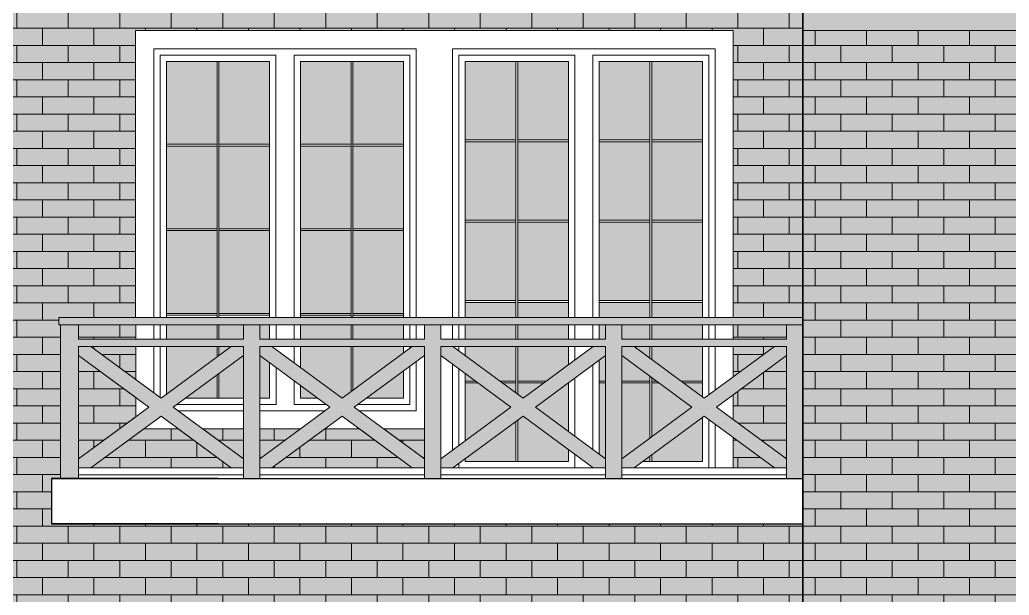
# Model space of a CAD drawing. Header units: millimetres. Extents: x -56498 to 234605, y -296269 to -29969.
# Drawn here: x 206834 to 212299, y -192461 to -189282 of the extents above; entities that cross this region are included whole.
import ezdxf

# ---------------------------------------------------------------- set-up
doc = ezdxf.new("R2010")
doc.units = ezdxf.units.MM
doc.header["$LTSCALE"] = 100
for name, color, linetype, lineweight in [('0.3', 7, 'Continuous', 30), ('Тонкі 0.18', 142, 'Continuous', 18), ('Штрихування 0.09', 253, 'Continuous', 9)]:
    doc.layers.add(name, color=color, linetype=linetype, lineweight=lineweight)
pattern_1 = [(0, (0, -59400), (0, 94.83852), []), (90, (0, -59400), (-142.24, 94.83852), [94.83852, -94.83852])]

msp = doc.modelspace()

# ---------------------------------------------------------------- hatches: boundary and pattern name
at = {"layer": 'Тонкі 0.18', "ltscale": 0.75, "true_color": 0xf4ebd8}
h = msp.add_hatch(color=254, dxfattribs=at)
h.paths.add_polyline_path([(207474.228, -190966.621), (207159.229, -190966.621), (207159.229, -191046.609), (207474.228, -191046.609)], flags=17)
h.paths.add_polyline_path([(207474.228, -191086.603), (207226.686, -191086.603), (207474.228, -191268.864)], flags=17)
h.paths.add_polyline_path([(207474.228, -191368.211), (207159.229, -191136.276), (207159.229, -191706.922), (207474.228, -191474.987)], flags=17)
h.paths.add_polyline_path([(207709.758, -191541.619), (207518.731, -191541.619), (207226.686, -191756.595), (208001.803, -191756.595)], flags=17)
h.paths.add_polyline_path([(208069.26, -191541.619), (207844.696, -191541.619), (208069.26, -191706.922)], flags=17)
h.paths.add_polyline_path([(208383.792, -191541.619), (208159.228, -191541.619), (208159.228, -191706.922)], flags=17)
h.paths.add_polyline_path([(208709.757, -191541.619), (208518.73, -191541.619), (208226.685, -191756.595), (209001.803, -191756.595)], flags=17)
h.paths.add_polyline_path([(209069.26, -191541.619), (208844.696, -191541.619), (209069.26, -191706.922)], flags=17)
h.paths.add_polyline_path([(207474.153, -189341.65), (209124.186, -189341.65), (210774.143, -189341.65), (210774.143, -190441.634), (211159.151, -190441.634), (211159.151, -189341.65), (211159.151, -189221.593), (211159.151, -188311.636), (211159.151, -188298.636), (210559.166, -189001.814), (210559.127, -189001.78), (210480.154, -189094.333), (203659.171, -189094.333), (203659.171, -190441.634), (205009.166, -190441.634), (205009.166, -189341.65), (206659.191, -189341.65), (206659.191, -190441.634), (207474.153, -190441.634)])
h.paths.add_polyline_path([(207474.153, -190441.634), (206659.191, -190441.634), (206659.191, -191541.619), (205009.166, -191541.619), (205009.166, -190441.634), (203659.171, -190441.634), (203659.171, -193366.634), (205009.166, -193366.634), (205009.166, -192541.618), (206659.191, -192541.618), (206659.191, -193366.634), (207474.153, -193366.634), (207474.153, -192541.618), (210774.143, -192541.618), (210774.143, -193366.634), (211159.151, -193366.634), (211159.151, -192066.595), (207009.206, -192066.595), (207009.206, -191816.598), (207059.206, -191816.598), (207059.206, -190966.621), (207049.226, -190966.621), (207049.226, -190926.627), (207474.153, -190926.627)])
h.paths.add_polyline_path([(211159.151, -193366.634), (210774.143, -193366.634), (210774.143, -194191.651), (207474.153, -194191.651), (207474.153, -193366.634), (206659.191, -193366.634), (206659.191, -194191.576), (206659.191, -194191.651), (205009.166, -194191.651), (205009.166, -193366.634), (203659.171, -193366.634), (203659.171, -195046.592), (211159.151, -195046.592)])
h.paths.add_polyline_path([(211159.151, -190441.634), (210774.143, -190441.634), (210774.143, -190926.627), (211159.151, -190926.627)])
h.paths.add_polyline_path([(211069.258, -190966.621), (210774.218, -190966.621), (210774.218, -191046.609), (211069.258, -191046.609)], flags=17)
h.paths.add_polyline_path([(211001.801, -191086.603), (210774.218, -191086.603), (210774.218, -191254.172)], flags=17)
h.paths.add_polyline_path([(211069.258, -191136.276), (210774.218, -191353.515), (210774.218, -191489.741), (211069.258, -191706.922)], flags=17)
h.paths.add_polyline_path([(210774.218, -191589.07), (210774.218, -191756.595), (211001.801, -191756.595)], flags=17)
h = msp.add_hatch(color=254, dxfattribs=at)
h.paths.add_polyline_path([(217689.124, -188401.829), (217364.445, -188766.652), (217689.124, -189131.4)])
h.paths.add_polyline_path([(217608.836, -188311.636), (216959.478, -188311.636), (217284.157, -188676.384)])
h.paths.add_polyline_path([(216879.115, -188401.829), (216879.115, -189131.4), (217203.794, -188766.652)])
h.paths.add_polyline_path([(217284.157, -188856.845), (216959.478, -189221.593), (217608.836, -189221.593)])
h.paths.add_polyline_path([(216759.133, -188311.636), (216029.111, -188311.636), (216029.111, -189221.593), (216759.133, -189221.593)])
h.paths.add_polyline_path([(215909.129, -188391.024), (215475.799, -188766.652), (215909.129, -189142.205)])
h.paths.add_polyline_path([(215384.18, -188846.04), (214950.775, -189221.593), (215817.511, -189221.593)])
h.paths.add_polyline_path([(214859.156, -188391.024), (214859.156, -189142.205), (215292.562, -188766.652)])
h.paths.add_polyline_path([(215817.511, -188311.636), (214950.775, -188311.636), (215384.18, -188687.189)])
h.paths.add_polyline_path([(214739.174, -188311.636), (214229.158, -188311.636), (214229.158, -189221.593), (214739.174, -189221.593)])
h.paths.add_polyline_path([(214109.176, -188391.024), (213675.77, -188766.652), (214109.176, -189142.205)])
h.paths.add_polyline_path([(214017.557, -188311.636), (213150.746, -188311.636), (213584.152, -188687.189)])
h.paths.add_polyline_path([(213492.533, -188766.652), (213059.127, -188391.024), (213059.127, -189142.205)])
h.paths.add_polyline_path([(213584.152, -188846.04), (213150.746, -189221.593), (214017.557, -189221.593)])
h.paths.add_polyline_path([(212939.146, -188311.636), (212209.124, -188311.636), (212209.124, -189221.593), (212939.146, -189221.593)])
h.paths.add_polyline_path([(212089.142, -188401.829), (211764.463, -188766.652), (212089.142, -189131.4)])
h.paths.add_polyline_path([(212008.854, -188311.636), (211359.496, -188311.636), (211684.175, -188676.384)])
h.paths.add_polyline_path([(211279.133, -188401.829), (211279.133, -189131.4), (211603.812, -188766.652)])
h.paths.add_polyline_path([(211684.175, -188856.845), (211359.496, -189221.593), (212008.854, -189221.593)])
h.paths.add_polyline_path([(214859.156, -189341.65), (214109.176, -189341.65), (214109.176, -190441.634), (214859.156, -190441.634)])
h.paths.add_polyline_path([(214859.156, -190441.634), (214109.176, -190441.634), (214109.176, -191541.619), (212459.143, -191541.619), (212459.143, -190441.634), (211159.151, -190441.634), (211159.151, -193366.634), (212459.143, -193366.634), (212459.143, -192541.618), (214109.176, -192541.618), (214109.176, -193366.634), (214859.156, -193366.634), (214859.156, -192541.618), (216509.114, -192541.618), (216509.114, -193366.634), (217809.181, -193366.634), (217809.181, -190441.634), (216509.114, -190441.634), (216509.114, -191541.619), (214859.156, -191541.619)])
h.paths.add_polyline_path([(217809.181, -189341.65), (216509.114, -189341.65), (216509.114, -190441.634), (217809.181, -190441.634)])
h.paths.add_polyline_path([(212459.143, -189341.65), (211159.151, -189341.65), (211159.151, -190441.634), (212459.143, -190441.634)])
h.paths.add_polyline_path([(217809.181, -193366.634), (216509.114, -193366.634), (216509.114, -194191.651), (214859.156, -194191.651), (214859.156, -193366.634), (214109.176, -193366.634), (214109.176, -194191.576), (214109.176, -194191.651), (212459.143, -194191.651), (212459.143, -193366.634), (211159.151, -193366.634), (211159.151, -195046.592), (217809.181, -195046.592)])
at = {"layer": 'Тонкі 0.18'}
msp.add_hatch(color=256, dxfattribs=at).paths.add_polyline_path([(209864.262, -191287.248), (209863.662, -191287.623), (209864.262, -191287.623), (209864.262, -191287.248)], flags=0)
at = {"layer": 'Штрихування 0.09', "true_color": 0xa64517}
h = msp.add_hatch(color=34, dxfattribs=at)
h.paths.add_polyline_path([(214229.158, -188311.636), (214109.176, -188311.636), (214109.176, -189221.593), (214229.158, -189221.593)])
h.paths.add_polyline_path([(215909.129, -188391.024), (215909.129, -188311.636), (215817.511, -188311.636), (215384.18, -188687.189), (214950.775, -188311.636), (214859.156, -188311.636), (214859.156, -188391.024), (215292.562, -188766.652), (214859.156, -189142.205), (214859.156, -189221.593), (214950.775, -189221.593), (215384.18, -188846.04), (215817.511, -189221.593), (215909.129, -189221.593), (215909.129, -189142.205), (215475.799, -188766.652)])
h.paths.add_polyline_path([(217689.124, -188401.829), (217689.124, -188311.636), (217608.836, -188311.636), (217284.157, -188676.384), (216959.478, -188311.636), (216879.115, -188311.636), (216879.115, -188401.829), (217203.794, -188766.652), (216879.115, -189131.4), (216879.115, -189221.593), (216959.478, -189221.593), (217284.157, -188856.845), (217608.836, -189221.593), (217689.124, -189221.593), (217689.124, -189131.4), (217364.445, -188766.652)])
h.paths.add_polyline_path([(213059.127, -188391.024), (213059.127, -188311.636), (212939.146, -188311.636), (212939.146, -189221.593), (213059.127, -189221.593)])
h.paths.add_polyline_path([(212209.124, -188311.636), (212089.142, -188311.636), (212089.142, -189221.593), (212209.124, -189221.593)])
h.paths.add_polyline_path([(211279.133, -188311.636), (211159.151, -188311.636), (211159.151, -189221.593), (211279.133, -189221.593)])
h.paths.add_polyline_path([(214109.176, -188391.024), (214109.176, -188311.636), (214017.557, -188311.636), (213584.152, -188687.189), (213150.746, -188311.636), (213059.127, -188311.636), (213059.127, -188391.024), (213492.533, -188766.652), (213059.127, -189142.205), (213059.127, -189221.593), (213150.746, -189221.593), (213584.152, -188846.04), (214017.557, -189221.593), (214109.176, -189221.593), (214109.176, -189142.205), (213675.77, -188766.652)])
h.paths.add_polyline_path([(212089.142, -188401.829), (212089.142, -188311.636), (212008.854, -188311.636), (211684.175, -188676.384), (211359.496, -188311.636), (211279.133, -188311.636), (211279.133, -188401.829), (211603.812, -188766.652), (211279.133, -189131.4), (211279.133, -189221.593), (211359.496, -189221.593), (211684.175, -188856.845), (212008.854, -189221.593), (212089.142, -189221.593), (212089.142, -189131.4), (211764.463, -188766.652)])
h.paths.add_polyline_path([(217809.106, -189221.593), (211159.151, -189221.593), (211159.151, -189341.65), (217809.106, -189341.65)])
h.paths.add_polyline_path([(214859.156, -188391.024), (214859.156, -188311.636), (214739.174, -188311.636), (214739.174, -189221.593), (214859.156, -189221.593)])
h.paths.add_polyline_path([(216029.111, -188311.636), (215909.129, -188311.636), (215909.129, -189221.593), (216029.111, -189221.593)])
h.paths.add_polyline_path([(216879.115, -188401.829), (216879.115, -188311.636), (216759.133, -188311.636), (216759.133, -189221.593), (216879.115, -189221.593)])
h.paths.add_polyline_path([(217809.181, -188311.636), (217689.124, -188311.636), (217689.124, -189131.4), (217689.124, -189221.593), (217809.181, -189221.593)])
h.paths.add_polyline_path([(211159.151, -188298.58), (211250.433, -188191.654), (217717.863, -188191.654), (217809.181, -188298.58), (217809.181, -188311.636), (211159.151, -188311.636)])
at = {"layer": 'Штрихування 0.09', "ltscale": 0.75}
h = msp.add_hatch(dxfattribs=at)
h.set_pattern_fill('AR-BRSTD', color=256, scale=1.4, style=0)
h.set_pattern_definition(pattern_1)
h.paths.add_polyline_path([(207474.228, -190966.621), (207159.229, -190966.621), (207159.229, -191046.609), (207474.228, -191046.609)], flags=17)
h.paths.add_polyline_path([(207474.228, -191086.603), (207226.686, -191086.603), (207474.228, -191268.864)], flags=17)
h.paths.add_polyline_path([(207474.228, -191368.211), (207159.229, -191136.276), (207159.229, -191706.922), (207474.228, -191474.987)], flags=17)
h.paths.add_polyline_path([(207709.758, -191541.619), (207518.731, -191541.619), (207226.686, -191756.595), (208001.803, -191756.595)], flags=17)
h.paths.add_polyline_path([(208069.26, -191541.619), (207844.696, -191541.619), (208069.26, -191706.922)], flags=17)
h.paths.add_polyline_path([(208383.792, -191541.619), (208159.228, -191541.619), (208159.228, -191706.922)], flags=17)
h.paths.add_polyline_path([(208709.757, -191541.619), (208518.73, -191541.619), (208226.685, -191756.595), (209001.803, -191756.595)], flags=17)
h.paths.add_polyline_path([(209069.26, -191541.619), (208844.696, -191541.619), (209069.26, -191706.922)], flags=17)
h.paths.add_polyline_path([(207474.153, -189341.65), (209124.186, -189341.65), (210774.143, -189341.65), (210774.143, -190441.634), (211159.151, -190441.634), (211159.151, -189341.65), (211159.151, -189221.593), (211159.151, -188311.636), (211159.151, -188298.636), (210559.166, -189001.814), (210559.127, -189001.78), (210480.154, -189094.333), (203659.171, -189094.333), (203659.171, -190441.634), (205009.166, -190441.634), (205009.166, -189341.65), (206659.191, -189341.65), (206659.191, -190441.634), (207474.153, -190441.634)])
h.paths.add_polyline_path([(207474.153, -190441.634), (206659.191, -190441.634), (206659.191, -191541.619), (205009.166, -191541.619), (205009.166, -190441.634), (203659.171, -190441.634), (203659.171, -193366.634), (205009.166, -193366.634), (205009.166, -192541.618), (206659.191, -192541.618), (206659.191, -193366.634), (207474.153, -193366.634), (207474.153, -192541.618), (210774.143, -192541.618), (210774.143, -193366.634), (211159.151, -193366.634), (211159.151, -192066.595), (207009.206, -192066.595), (207009.206, -191816.598), (207059.206, -191816.598), (207059.206, -190966.621), (207049.226, -190966.621), (207049.226, -190926.627), (207474.153, -190926.627)])
h.paths.add_polyline_path([(211159.151, -193366.634), (210774.143, -193366.634), (210774.143, -194191.651), (207474.153, -194191.651), (207474.153, -193366.634), (206659.191, -193366.634), (206659.191, -194191.576), (206659.191, -194191.651), (205009.166, -194191.651), (205009.166, -193366.634), (203659.171, -193366.634), (203659.171, -195046.592), (211159.151, -195046.592)])
h.paths.add_polyline_path([(211159.151, -190441.634), (210774.143, -190441.634), (210774.143, -190926.627), (211159.151, -190926.627)])
h.paths.add_polyline_path([(211069.258, -190966.621), (210774.218, -190966.621), (210774.218, -191046.609), (211069.258, -191046.609)], flags=17)
h.paths.add_polyline_path([(211001.801, -191086.603), (210774.218, -191086.603), (210774.218, -191254.172)], flags=17)
h.paths.add_polyline_path([(211069.258, -191136.276), (210774.218, -191353.515), (210774.218, -191489.741), (211069.258, -191706.922)], flags=17)
h.paths.add_polyline_path([(210774.218, -191589.07), (210774.218, -191756.595), (211001.801, -191756.595)], flags=17)
h = msp.add_hatch(dxfattribs=at)
h.set_pattern_fill('AR-BRSTD', color=256, scale=1.4, style=0)
h.set_pattern_definition(pattern_1)
h.paths.add_polyline_path([(217689.124, -188401.829), (217364.445, -188766.652), (217689.124, -189131.4)])
h.paths.add_polyline_path([(217608.836, -188311.636), (216959.478, -188311.636), (217284.157, -188676.384)])
h.paths.add_polyline_path([(216879.115, -188401.829), (216879.115, -189131.4), (217203.794, -188766.652)])
h.paths.add_polyline_path([(217284.157, -188856.845), (216959.478, -189221.593), (217608.836, -189221.593)])
h.paths.add_polyline_path([(216759.133, -188311.636), (216029.111, -188311.636), (216029.111, -189221.593), (216759.133, -189221.593)])
h.paths.add_polyline_path([(215909.129, -188391.024), (215475.799, -188766.652), (215909.129, -189142.205)])
h.paths.add_polyline_path([(215384.18, -188846.04), (214950.775, -189221.593), (215817.511, -189221.593)])
h.paths.add_polyline_path([(214859.156, -188391.024), (214859.156, -189142.205), (215292.562, -188766.652)])
h.paths.add_polyline_path([(215817.511, -188311.636), (214950.775, -188311.636), (215384.18, -188687.189)])
h.paths.add_polyline_path([(214739.174, -188311.636), (214229.158, -188311.636), (214229.158, -189221.593), (214739.174, -189221.593)])
h.paths.add_polyline_path([(214109.176, -188391.024), (213675.77, -188766.652), (214109.176, -189142.205)])
h.paths.add_polyline_path([(214017.557, -188311.636), (213150.746, -188311.636), (213584.152, -188687.189)])
h.paths.add_polyline_path([(213492.533, -188766.652), (213059.127, -188391.024), (213059.127, -189142.205)])
h.paths.add_polyline_path([(213584.152, -188846.04), (213150.746, -189221.593), (214017.557, -189221.593)])
h.paths.add_polyline_path([(212939.146, -188311.636), (212209.124, -188311.636), (212209.124, -189221.593), (212939.146, -189221.593)])
h.paths.add_polyline_path([(212089.142, -188401.829), (211764.463, -188766.652), (212089.142, -189131.4)])
h.paths.add_polyline_path([(212008.854, -188311.636), (211359.496, -188311.636), (211684.175, -188676.384)])
h.paths.add_polyline_path([(211279.133, -188401.829), (211279.133, -189131.4), (211603.812, -188766.652)])
h.paths.add_polyline_path([(211684.175, -188856.845), (211359.496, -189221.593), (212008.854, -189221.593)])
h.paths.add_polyline_path([(214859.156, -189341.65), (214109.176, -189341.65), (214109.176, -190441.634), (214859.156, -190441.634)])
h.paths.add_polyline_path([(214859.156, -190441.634), (214109.176, -190441.634), (214109.176, -191541.619), (212459.143, -191541.619), (212459.143, -190441.634), (211159.151, -190441.634), (211159.151, -193366.634), (212459.143, -193366.634), (212459.143, -192541.618), (214109.176, -192541.618), (214109.176, -193366.634), (214859.156, -193366.634), (214859.156, -192541.618), (216509.114, -192541.618), (216509.114, -193366.634), (217809.181, -193366.634), (217809.181, -190441.634), (216509.114, -190441.634), (216509.114, -191541.619), (214859.156, -191541.619)])
h.paths.add_polyline_path([(217809.181, -189341.65), (216509.114, -189341.65), (216509.114, -190441.634), (217809.181, -190441.634)])
h.paths.add_polyline_path([(212459.143, -189341.65), (211159.151, -189341.65), (211159.151, -190441.634), (212459.143, -190441.634)])
h.paths.add_polyline_path([(217809.181, -193366.634), (216509.114, -193366.634), (216509.114, -194191.651), (214859.156, -194191.651), (214859.156, -193366.634), (214109.176, -193366.634), (214109.176, -194191.576), (214109.176, -194191.651), (212459.143, -194191.651), (212459.143, -193366.634), (211159.151, -193366.634), (211159.151, -195046.592), (217809.181, -195046.592)])
at = {"layer": 'Штрихування 0.09'}
h = msp.add_hatch(color=7, dxfattribs=at)
h.set_gradient(color1=(209, 255, 255), color2=(250, 255, 255), one_color=1, tint=0.99)
h.paths.add_polyline_path([(207644.256, -189511.605), (207924.214, -189511.605), (207924.214, -189969.097), (207644.256, -189969.097)])
h.paths.add_polyline_path([(207934.269, -189511.605), (208214.227, -189511.605), (208214.227, -189969.097), (207934.269, -189969.097)])
h.paths.add_polyline_path([(207934.269, -189979.152), (208214.227, -189979.152), (208214.227, -190436.644), (207934.269, -190436.644)])
h.paths.add_polyline_path([(207644.256, -189979.152), (207924.214, -189979.152), (207924.214, -190436.644), (207644.256, -190436.644)])
h.paths.add_polyline_path([(207644.256, -190446.624), (207924.214, -190446.624), (207924.214, -190904.116), (207644.256, -190904.116)])
h.paths.add_polyline_path([(207934.269, -190446.624), (208214.227, -190446.624), (208214.227, -190904.116), (207934.269, -190904.116)])
h.paths.add_polyline_path([(207924.214, -191243.072), (207924.214, -191371.588), (207749.672, -191371.588)])
h.paths.add_polyline_path([(207934.269, -191235.669), (208069.258, -191136.276), (208069.258, -191371.588), (207934.269, -191371.588)])
h.paths.add_polyline_path([(208159.226, -191136.276), (208214.227, -191176.774), (208214.227, -191371.588), (208159.226, -191371.588)])
h.paths.add_polyline_path([(208159.226, -190966.621), (208214.227, -190966.621), (208214.227, -191046.609), (208159.226, -191046.609)])
h.paths.add_polyline_path([(207934.269, -190966.621), (208069.258, -190966.621), (208069.258, -191046.609), (207934.269, -191046.609)])
h.paths.add_polyline_path([(207934.269, -191086.603), (208001.801, -191086.603), (207934.269, -191136.327)])
h.paths.add_polyline_path([(207644.256, -190966.621), (207924.214, -190966.621), (207924.214, -191046.609), (207644.256, -191046.609)])
h.paths.add_polyline_path([(207644.256, -191086.603), (207924.214, -191086.603), (207924.214, -191143.73), (207644.256, -191349.863)])
h.paths.add_polyline_path([(208384.257, -191301.968), (208478.811, -191371.588), (208384.257, -191371.588)])
h.paths.add_polyline_path([(208384.257, -191086.603), (208664.215, -191086.603), (208664.215, -191335.167), (208614.751, -191371.588), (208613.732, -191371.588), (208384.257, -191202.625)])
h.paths.add_polyline_path([(208674.27, -191086.603), (208954.228, -191086.603), (208954.228, -191121.63), (208674.27, -191327.764)])
h.paths.add_polyline_path([(208954.228, -191220.973), (208954.228, -191371.588), (208749.671, -191371.588)])
h.paths.add_polyline_path([(208674.27, -190966.621), (208954.228, -190966.621), (208954.228, -191046.609), (208674.27, -191046.609)])
h.paths.add_polyline_path([(208384.257, -190966.621), (208664.215, -190966.621), (208664.215, -191046.609), (208384.257, -191046.609)])
h.paths.add_polyline_path([(208384.257, -190914.096), (208664.215, -190914.096), (208664.215, -190926.627), (208384.257, -190926.627)])
h.paths.add_polyline_path([(208674.27, -190914.096), (208954.228, -190914.096), (208954.228, -190926.627), (208674.27, -190926.627)])
h.paths.add_polyline_path([(208384.257, -190446.624), (208664.215, -190446.624), (208664.215, -190904.116), (208384.257, -190904.116)])
h.paths.add_polyline_path([(208674.27, -190446.624), (208954.228, -190446.624), (208954.228, -190904.116), (208674.27, -190904.116)])
h.paths.add_polyline_path([(208674.27, -189979.152), (208954.228, -189979.152), (208954.228, -190436.644), (208674.27, -190436.644)])
h.paths.add_polyline_path([(208384.257, -189979.152), (208664.215, -189979.152), (208664.215, -190436.644), (208384.257, -190436.644)])
h.paths.add_polyline_path([(208384.257, -189511.605), (208664.215, -189511.605), (208664.215, -189969.097), (208384.257, -189969.097)])
h.paths.add_polyline_path([(208674.27, -189511.605), (208954.228, -189511.605), (208954.228, -189969.097), (208674.27, -189969.097)])
h = msp.add_hatch(color=7, dxfattribs=at)
h.set_gradient(color1=(209, 255, 255), color2=(250, 255, 255), one_color=1, tint=0.99)
h.paths.add_polyline_path([(209294.214, -190966.621), (209574.247, -190966.621), (209574.247, -191046.609), (209294.214, -191046.609)])
h.paths.add_polyline_path([(209584.227, -190966.621), (209864.259, -190966.621), (209864.259, -191046.609), (209584.227, -191046.609)])
h.paths.add_polyline_path([(210159.224, -191136.276), (210314.248, -191250.42), (210314.248, -191277.643), (210159.224, -191277.643)])
h.paths.add_polyline_path([(210324.228, -191257.768), (210351.22, -191277.643), (210324.228, -191277.643)])
h.paths.add_polyline_path([(209294.214, -189511.605), (209574.247, -189511.605), (209574.247, -189945.611), (209294.214, -189945.611)])
h.paths.add_polyline_path([(209584.227, -189511.605), (209864.259, -189511.605), (209864.259, -189945.611), (209584.227, -189945.611)])
h.paths.add_polyline_path([(209584.227, -189955.591), (209864.259, -189955.591), (209864.259, -190389.597), (209584.227, -190389.597)])
h.paths.add_polyline_path([(209294.214, -189955.591), (209574.247, -189955.591), (209574.247, -190389.597), (209294.214, -190389.597)])
h.paths.add_polyline_path([(209584.227, -190399.652), (209864.259, -190399.652), (209864.259, -190833.583), (209584.227, -190833.583)])
h.paths.add_polyline_path([(209294.214, -190399.652), (209574.247, -190399.652), (209574.247, -190833.583), (209294.214, -190833.583)])
h.paths.add_polyline_path([(209584.227, -190843.637), (209864.259, -190843.637), (209864.259, -190926.627), (209584.227, -190926.627)])
h.paths.add_polyline_path([(209294.214, -190843.637), (209574.247, -190843.637), (209574.247, -190926.627), (209294.214, -190926.627)])
h.paths.add_polyline_path([(209294.214, -191287.623), (209364.775, -191287.623), (209546.784, -191421.637), (209294.214, -191607.555)])
h.paths.add_polyline_path([(209574.247, -191500.75), (209574.247, -191721.629), (209294.214, -191721.629), (209294.214, -191706.885)])
h.paths.add_polyline_path([(209584.227, -191493.404), (209614.241, -191471.31), (209864.259, -191655.351), (209864.259, -191721.629), (209584.227, -191721.629)])
h.paths.add_polyline_path([(209863.707, -191287.623), (209864.259, -191287.623), (209864.259, -191556.022), (209681.698, -191421.637)])
h.paths.add_polyline_path([(209584.227, -191287.623), (209728.786, -191287.623), (209614.241, -191371.963), (209584.227, -191349.863)])
h.paths.add_polyline_path([(209499.695, -191287.623), (209574.247, -191287.623), (209574.247, -191342.515)])
h.paths.add_polyline_path([(209294.214, -191136.327), (209294.214, -191086.603), (209574.247, -191086.603), (209574.247, -191277.643), (209486.142, -191277.643)])
h.paths.add_polyline_path([(209584.227, -191086.603), (209864.259, -191086.603), (209864.259, -191187.874), (209742.34, -191277.643), (209584.227, -191277.643)])
h.paths.add_polyline_path([(209294.214, -191235.669), (209351.221, -191277.643), (209294.214, -191277.643)])
h.paths.add_polyline_path([(210034.215, -191287.623), (210069.257, -191287.623), (210069.257, -191706.922), (210034.215, -191681.127)])
h.paths.add_polyline_path([(210034.215, -191162.077), (210069.257, -191136.276), (210069.257, -191277.643), (210034.215, -191277.643)])
h.paths.add_polyline_path([(210034.215, -190966.621), (210069.257, -190966.621), (210069.257, -191046.609), (210034.215, -191046.609)])
h.paths.add_polyline_path([(210159.224, -190966.621), (210314.248, -190966.621), (210314.248, -191046.609), (210159.224, -191046.609)])
h.paths.add_polyline_path([(210226.681, -191086.603), (210314.248, -191086.603), (210314.248, -191151.078)])
h.paths.add_polyline_path([(210324.228, -191086.603), (210604.26, -191086.603), (210604.26, -191277.643), (210486.141, -191277.643), (210324.228, -191158.426)])
h.paths.add_polyline_path([(210324.228, -190966.621), (210604.26, -190966.621), (210604.26, -191046.609), (210324.228, -191046.609)])
h.paths.add_polyline_path([(210499.695, -191287.623), (210604.26, -191287.623), (210604.26, -191364.615)])
h.paths.add_polyline_path([(210324.228, -191287.623), (210364.774, -191287.623), (210546.783, -191421.637), (210324.228, -191585.462)])
h.paths.add_polyline_path([(210159.224, -191287.623), (210314.248, -191287.623), (210314.248, -191592.808), (210159.224, -191706.922)])
h.paths.add_polyline_path([(210604.26, -191478.656), (210604.26, -191721.629), (210324.228, -191721.629), (210324.228, -191684.791)])
h.paths.add_polyline_path([(210314.248, -191692.137), (210314.248, -191721.629), (210274.183, -191721.629)])
h.paths.add_polyline_path([(210034.215, -190843.637), (210314.248, -190843.637), (210314.248, -190926.627), (210034.215, -190926.627)])
h.paths.add_polyline_path([(210324.228, -190843.637), (210604.26, -190843.637), (210604.26, -190926.627), (210324.228, -190926.627)])
h.paths.add_polyline_path([(210324.228, -190399.652), (210604.26, -190399.652), (210604.26, -190833.583), (210324.228, -190833.583)])
h.paths.add_polyline_path([(210034.215, -190399.652), (210314.248, -190399.652), (210314.248, -190833.583), (210034.215, -190833.583)])
h.paths.add_polyline_path([(210034.215, -189955.591), (210314.248, -189955.591), (210314.248, -190389.597), (210034.215, -190389.597)])
h.paths.add_polyline_path([(210324.228, -189955.591), (210604.26, -189955.591), (210604.26, -190389.597), (210324.228, -190389.597)])
h.paths.add_polyline_path([(210324.228, -189511.605), (210604.26, -189511.605), (210604.26, -189945.611), (210324.228, -189945.611)])
h.paths.add_polyline_path([(210034.215, -189511.605), (210314.248, -189511.605), (210314.248, -189945.611), (210034.215, -189945.611)])
at = {"layer": 'Штрихування 0.09', "true_color": 0xa64517}
h = msp.add_hatch(color=34, dxfattribs=at)
h.paths.add_polyline_path([(210159.224, -191136.276), (210159.224, -191086.603), (210226.681, -191086.603), (210614.24, -191371.963), (211001.799, -191086.603), (211069.256, -191086.603), (211069.256, -191136.276), (210774.216, -191353.504), (210774.216, -191353.515), (210681.697, -191421.637), (210774.216, -191489.741), (210774.216, -191489.769), (211069.256, -191706.922), (211069.256, -191756.595), (211001.799, -191756.595), (210614.24, -191471.31), (210226.681, -191756.595), (210159.224, -191756.595), (210159.224, -191706.922), (210546.783, -191421.637)], flags=17)
h.paths.add_polyline_path([(209159.225, -191136.276), (209159.225, -191086.603), (209226.682, -191086.603), (209614.241, -191371.963), (210001.8, -191086.603), (210069.257, -191086.603), (210069.257, -191136.276), (209681.698, -191421.637), (210069.257, -191706.922), (210069.257, -191756.595), (210001.8, -191756.595), (209614.241, -191471.31), (209226.682, -191756.595), (209159.225, -191756.595), (209159.225, -191706.922), (209546.784, -191421.637)], flags=17)
h.paths.add_polyline_path([(207159.226, -191136.276), (207159.226, -191086.603), (207226.683, -191086.603), (207614.242, -191371.963), (208001.801, -191086.603), (208069.258, -191086.603), (208069.258, -191136.276), (207681.699, -191421.637), (207844.694, -191541.619), (207844.676, -191541.619), (208069.258, -191706.922), (208069.258, -191756.595), (208001.801, -191756.595), (207709.762, -191541.619), (207709.756, -191541.619), (207614.242, -191471.31), (207518.728, -191541.619), (207518.722, -191541.619), (207226.683, -191756.595), (207159.226, -191756.595), (207159.226, -191706.922), (207546.785, -191421.637)], flags=17)
h.paths.add_polyline_path([(208159.226, -191136.276), (208159.226, -191086.603), (208226.683, -191086.603), (208614.241, -191371.963), (209001.8, -191086.603), (209069.257, -191086.603), (209069.257, -191136.276), (208681.698, -191421.637), (208844.693, -191541.619), (208844.676, -191541.619), (209069.257, -191706.922), (209069.257, -191756.595), (209001.8, -191756.595), (208709.762, -191541.619), (208709.755, -191541.619), (208614.241, -191471.31), (208518.728, -191541.619), (208518.721, -191541.619), (208226.683, -191756.595), (208159.226, -191756.595), (208159.226, -191706.922), (208383.807, -191541.619), (208383.789, -191541.619), (208383.796, -191541.627), (208383.807, -191541.619), (208383.801, -191541.61), (208546.784, -191421.637)], flags=17)
h.paths.add_polyline_path([(207049.224, -190926.627), (211159.149, -190926.627), (211159.149, -190966.621), (207049.224, -190966.621)])
h.paths.add_polyline_path([(208069.258, -190966.621), (208159.226, -190966.621), (208159.226, -191046.609), (209069.257, -191046.609), (209069.257, -190966.621), (209159.225, -190966.621), (209159.225, -191046.609), (210069.257, -191046.609), (210069.257, -190966.621), (210159.224, -190966.621), (210159.224, -191046.609), (211069.256, -191046.609), (211069.256, -190966.621), (211159.149, -190966.621), (211159.149, -191816.598), (211069.256, -191816.598), (211069.256, -191086.603), (211001.799, -191086.603), (210159.224, -191086.603), (210159.224, -191816.598), (210069.257, -191816.598), (210069.257, -191086.603), (210001.8, -191086.603), (209159.225, -191086.603), (209159.225, -191816.598), (209069.257, -191816.598), (209069.257, -191086.603), (209001.8, -191086.603), (208159.226, -191086.603), (208159.226, -191816.598), (208069.258, -191816.598), (208069.258, -191086.603), (208001.801, -191086.603), (207159.226, -191086.603), (207159.226, -191816.598), (207059.204, -191816.598), (207059.204, -190966.621), (207159.226, -190966.621), (207159.226, -191046.609), (208069.258, -191046.609)])

# ---------------------------------------------------------------- linework, layer by layer
for p, q in [((211159.151, -189221.593), (211159.151, -189341.65)), ((211159.151, -195616.577), (211159.151, -192016.594))]:
    msp.add_line(p, q)
at = {"layer": '0.3'}
for p, q in [((211159.151, -190926.627), (211159.151, -188298.58)), ((211159.151, -189341.65), (211159.151, -195616.577)), ((211159.151, -195616.577), (211159.151, -189341.65)), ((207929.231, -191816.598), (207009.206, -191816.598)), ((207009.206, -191816.598), (211159.151, -191816.598)), ((207929.231, -192066.595), (207009.206, -192066.595)), ((207009.206, -192066.595), (211159.151, -192066.595))]:
    msp.add_line(p, q, dxfattribs=at)
at = {"layer": '0.3', "ltscale": 0.75}
msp.add_line((207009.206, -191816.598), (207009.206, -192066.595), dxfattribs=at)
at = {"layer": 'Тонкі 0.18'}
for p, q in [((207474.153, -190926.627), (207474.153, -189341.65)), ((207474.153, -189341.65), (210774.143, -189341.65)), ((207474.153, -190926.627), (207474.153, -189341.65)), ((207474.153, -189341.65), (209124.186, -189341.65)), ((210774.143, -189341.65), (209124.186, -189341.65)), ((210774.143, -189341.65), (210774.143, -190926.627)), ((210774.143, -190926.627), (210774.143, -189341.65)), ((212459.143, -189341.65), (211159.151, -189341.65)), ((211159.151, -189341.65), (217809.181, -189341.65)), ((207574.175, -189441.597), (207574.175, -190926.627)), ((209024.163, -189441.597), (207574.175, -189441.597)), ((209024.163, -190926.627), (209024.163, -189441.597)), ((209224.133, -190926.627), (209224.133, -189441.597)), ((209224.133, -189441.597), (210674.121, -189441.597)), ((210674.121, -189441.597), (210674.121, -190926.627)), ((207049.226, -190966.621), (207049.226, -190926.627)), ((207049.226, -190926.627), (207474.228, -190926.627)), ((211159.226, -190926.627), (207049.226, -190926.627)), ((207049.226, -190926.627), (207049.226, -190966.621)), ((210774.218, -190926.627), (211159.226, -190926.627)), ((207059.206, -190966.621), (207049.226, -190966.621)), ((207049.226, -190966.621), (211159.226, -190966.621)), ((207059.206, -190966.621), (207059.206, -191816.598)), ((207159.229, -190966.621), (207474.228, -190966.621)), ((207159.229, -191046.609), (207159.229, -190966.621)), ((207159.229, -191046.609), (207159.229, -190966.621)), ((207474.228, -190966.621), (207474.228, -191046.609)), ((207474.228, -191046.609), (207474.228, -190966.621)), ((207574.25, -190966.621), (207574.25, -191046.609)), ((208069.26, -190966.621), (208069.26, -191046.609)), ((208159.228, -191046.609), (208159.228, -190966.621)), ((209024.238, -191046.609), (209024.238, -190966.621)), ((209069.26, -190966.621), (209069.26, -191046.609)), ((209159.227, -191046.609), (209159.227, -190966.621)), ((209224.208, -191046.609), (209224.208, -190966.621)), ((210069.259, -190966.621), (210069.259, -191046.609)), ((210159.227, -191046.609), (210159.227, -190966.621)), ((210674.196, -190966.621), (210674.196, -191046.609)), ((210774.218, -190966.621), (211069.258, -190966.621)), ((210774.218, -191046.609), (210774.218, -190966.621)), ((210774.218, -191046.609), (210774.218, -190966.621)), ((211069.258, -190966.621), (211069.258, -191046.609)), ((211069.258, -190966.621), (211069.258, -191046.609)), ((207474.228, -191046.609), (207159.229, -191046.609)), ((208069.26, -191046.609), (207159.229, -191046.609)), ((207159.229, -191816.598), (207159.229, -191086.603)), ((207159.229, -191086.603), (208001.803, -191086.603)), ((207226.686, -191086.603), (207474.228, -191268.864)), ((207474.228, -191086.603), (207226.686, -191086.603)), ((207614.244, -191371.963), (207226.686, -191086.603)), ((207474.228, -191268.864), (207474.228, -191086.603)), ((207474.228, -191268.864), (207474.228, -191086.603)), ((207574.25, -191086.603), (207574.25, -191342.474)), ((208001.803, -191086.603), (207614.244, -191371.963)), ((208001.803, -191086.603), (208069.26, -191086.603)), ((208069.26, -191086.603), (208069.26, -191816.598)), ((209069.26, -191046.609), (208159.228, -191046.609)), ((208159.228, -191816.598), (208159.228, -191086.603)), ((208159.228, -191086.603), (209001.803, -191086.603)), ((208614.244, -191371.963), (208226.685, -191086.603)), ((209001.803, -191086.603), (208614.244, -191371.963)), ((209001.803, -191086.603), (209069.26, -191086.603)), ((209069.26, -191086.603), (209069.26, -191816.598)), ((210069.259, -191046.609), (209159.227, -191046.609)), ((209159.227, -191816.598), (209159.227, -191086.603)), ((209159.227, -191086.603), (210001.802, -191086.603)), ((209614.243, -191371.963), (209226.684, -191086.603)), ((210001.802, -191086.603), (209614.243, -191371.963)), ((209899.228, -191162.088), (209899.228, -191086.603)), ((209999.251, -191086.603), (209999.251, -191088.479)), ((210001.802, -191086.603), (210069.259, -191086.603)), ((210069.259, -191086.603), (210069.259, -191816.598)), ((211069.258, -191046.609), (210159.227, -191046.609)), ((210159.227, -191816.598), (210159.227, -191086.603)), ((210159.227, -191086.603), (211001.801, -191086.603)), ((210614.243, -191371.963), (210226.684, -191086.603)), ((211001.801, -191086.603), (210614.243, -191371.963)), ((210674.196, -191086.603), (210674.196, -191327.767)), ((211069.258, -191046.609), (210774.218, -191046.609)), ((211001.801, -191086.603), (210774.218, -191086.603)), ((210774.218, -191086.603), (210774.218, -191254.157)), ((210774.218, -191254.157), (210774.218, -191086.603)), ((211001.801, -191086.603), (211069.258, -191086.603)), ((211069.258, -191086.603), (211069.258, -191816.598)), ((207474.228, -191368.211), (207159.229, -191136.276)), ((207159.229, -191136.276), (207159.229, -191706.922)), ((207159.229, -191136.276), (207546.787, -191421.637)), ((207681.701, -191421.637), (208069.26, -191136.276)), ((208159.228, -191136.276), (208546.787, -191421.637)), ((208681.701, -191421.637), (209069.26, -191136.276)), ((209159.227, -191136.276), (209546.786, -191421.637)), ((209681.7, -191421.637), (210069.259, -191136.276)), ((210159.227, -191136.276), (210546.786, -191421.637)), ((210681.7, -191421.637), (211069.258, -191136.276)), ((211069.258, -191136.276), (210774.218, -191353.504)), ((211069.258, -191706.922), (211069.258, -191136.276)), ((209024.238, -191441.596), (209024.238, -191169.442)), ((209224.208, -191659.124), (209224.208, -191184.149)), ((209999.251, -191187.826), (209999.251, -191655.372)), ((209899.228, -191581.763), (209899.228, -191261.436)), ((209863.737, -191287.623), (209864.262, -191287.623)), ((207474.228, -191474.987), (207474.228, -191368.211)), ((207474.228, -191474.987), (207474.228, -191368.211)), ((208613.794, -191371.588), (208614.694, -191371.588)), ((210774.218, -191353.504), (210774.218, -191489.769)), ((210774.218, -191489.769), (210774.218, -191353.504)), ((207546.787, -191421.637), (207159.229, -191706.922)), ((208069.26, -191706.922), (207681.701, -191421.637)), ((208546.787, -191421.637), (208159.228, -191706.922)), ((209069.26, -191706.922), (208681.701, -191421.637)), ((209546.786, -191421.637), (209159.227, -191706.922)), ((210069.259, -191706.922), (209681.7, -191421.637)), ((210546.786, -191421.637), (210159.227, -191706.922)), ((211069.258, -191706.922), (210681.7, -191421.637)), ((207159.229, -191706.922), (207474.228, -191474.987)), ((207226.686, -191756.595), (207614.244, -191471.31)), ((207614.244, -191471.31), (208001.803, -191756.595)), ((207708.864, -191441.596), (208069.26, -191441.596)), ((208159.228, -191441.596), (208519.624, -191441.596)), ((208226.685, -191756.595), (208614.244, -191471.31)), ((208614.244, -191471.31), (209001.803, -191756.595)), ((208708.864, -191441.596), (209024.238, -191441.596)), ((209226.684, -191756.595), (209614.243, -191471.31)), ((209614.243, -191471.31), (210001.802, -191756.595)), ((210226.684, -191756.595), (210614.243, -191471.31)), ((210614.243, -191471.31), (211001.801, -191756.595)), ((210674.196, -191515.431), (210674.196, -191756.595)), ((210774.218, -191489.769), (211069.258, -191706.922)), ((207518.724, -191541.619), (207226.686, -191756.595)), ((207709.765, -191541.619), (207518.724, -191541.619)), ((207709.765, -191541.619), (207518.724, -191541.619)), ((208001.803, -191756.595), (207709.765, -191541.619)), ((208069.26, -191541.619), (207844.679, -191541.619)), ((207844.679, -191541.619), (208069.26, -191706.922)), ((208069.26, -191541.619), (207844.679, -191541.619)), ((208069.26, -191706.922), (208069.26, -191541.619)), ((208383.809, -191541.619), (208159.228, -191541.619)), ((208159.228, -191541.619), (208159.228, -191706.922)), ((208159.228, -191706.922), (208383.809, -191541.619)), ((208383.809, -191541.619), (208159.228, -191541.619)), ((208518.723, -191541.619), (208226.685, -191756.595)), ((208709.764, -191541.619), (208518.723, -191541.619)), ((208709.764, -191541.619), (208518.723, -191541.619)), ((209001.803, -191756.595), (208709.764, -191541.619)), ((208844.678, -191541.619), (209069.26, -191706.922)), ((209069.26, -191541.619), (208844.678, -191541.619)), ((209069.26, -191541.619), (208844.678, -191541.619)), ((209069.26, -191706.922), (209069.26, -191541.619)), ((210774.218, -191589.116), (210774.218, -191756.595)), ((210774.218, -191756.595), (210774.218, -191589.116)), ((209899.228, -191756.595), (209899.228, -191681.11)), ((209259.25, -191732.659), (209259.25, -191756.595)), ((208069.26, -191756.595), (207159.229, -191756.595)), ((207159.229, -191796.589), (208069.26, -191796.589)), ((207159.229, -191816.598), (207159.229, -191796.589)), ((207159.229, -191796.589), (208069.26, -191796.589)), ((207226.686, -191756.595), (208001.803, -191756.595)), ((208069.26, -191796.589), (208069.26, -191816.598)), ((209069.26, -191756.595), (208159.228, -191756.595)), ((208159.228, -191796.589), (209069.26, -191796.589)), ((208159.228, -191816.598), (208159.228, -191796.589)), ((208159.228, -191796.589), (209069.26, -191796.589)), ((208226.685, -191756.595), (209001.803, -191756.595)), ((209069.26, -191796.589), (209069.26, -191816.598)), ((210069.259, -191756.595), (209159.227, -191756.595)), ((209159.227, -191796.589), (210069.259, -191796.589)), ((209999.251, -191754.72), (209999.251, -191756.595)), ((211069.258, -191756.595), (210159.227, -191756.595)), ((210159.227, -191796.589), (211069.258, -191796.589)), ((210774.218, -191756.595), (211001.801, -191756.595)), ((210774.218, -191796.589), (211069.258, -191796.589)), ((211069.258, -191796.589), (211069.258, -191816.598))]:
    msp.add_line(p, q, dxfattribs=at)
at = {"layer": 'Штрихування 0.09'}
for p, q in [((207609.142, -190926.627), (207609.142, -189476.639)), ((207609.142, -189476.639), (208249.196, -189476.639)), ((207644.184, -189511.605), (207644.184, -190926.627)), ((208214.154, -189511.605), (207644.184, -189511.605)), ((207924.141, -189969.097), (207924.141, -189511.605)), ((207934.196, -189511.605), (207934.196, -189969.097)), ((208214.154, -190926.627), (208214.154, -189511.605)), ((208249.196, -189476.639), (208249.196, -190926.627)), ((208349.143, -190926.627), (208349.143, -189476.639)), ((208349.143, -189476.639), (208989.197, -189476.639)), ((208384.185, -189511.605), (208384.185, -190926.627)), ((208954.155, -189511.605), (208384.185, -189511.605)), ((208664.142, -189969.097), (208664.142, -189511.605)), ((208674.197, -189511.605), (208674.197, -189969.097)), ((208954.155, -190926.627), (208954.155, -189511.605)), ((208989.197, -189476.639), (208989.197, -190926.627)), ((209259.175, -189476.639), (209259.175, -190926.627)), ((209899.153, -189476.639), (209259.175, -189476.639)), ((209294.141, -190926.627), (209294.141, -189511.605)), ((209294.141, -189511.605), (209864.187, -189511.605)), ((209574.174, -189511.605), (209574.174, -189945.611)), ((209584.154, -189945.611), (209584.154, -189511.605)), ((209864.187, -189511.605), (209864.187, -190926.627)), ((209899.153, -190926.627), (209899.153, -189476.639)), ((209999.176, -189476.639), (209999.176, -190926.627)), ((210639.154, -189476.639), (209999.176, -189476.639)), ((210034.142, -190926.627), (210034.142, -189511.605)), ((210034.142, -189511.605), (210604.188, -189511.605)), ((210314.175, -189511.605), (210314.175, -189945.611)), ((210324.155, -189945.611), (210324.155, -189511.605)), ((210604.188, -189511.605), (210604.188, -190926.627)), ((210639.154, -190926.627), (210639.154, -189476.639)), ((209574.174, -189945.611), (209294.141, -189945.611)), ((209574.174, -189955.591), (209574.174, -189945.611)), ((209864.187, -189945.611), (209584.154, -189945.611)), ((209584.154, -189945.611), (209584.154, -189955.591)), ((210314.175, -189945.611), (210034.142, -189945.611)), ((210314.175, -189955.591), (210314.175, -189945.611)), ((210604.188, -189945.611), (210324.155, -189945.611)), ((210324.155, -189955.591), (210324.155, -189945.611)), ((207644.184, -189969.097), (207924.141, -189969.097)), ((207924.141, -189979.152), (207644.184, -189979.152)), ((207924.141, -189969.097), (207924.141, -189979.152)), ((207924.141, -190436.644), (207924.141, -189979.152)), ((207934.196, -189979.152), (207934.196, -189969.097)), ((207934.196, -189969.097), (208214.154, -189969.097)), ((207934.196, -189979.152), (207934.196, -190436.644)), ((208214.154, -189979.152), (207934.196, -189979.152)), ((208384.185, -189969.097), (208664.142, -189969.097)), ((208664.142, -189979.152), (208384.185, -189979.152)), ((208664.142, -189969.097), (208664.142, -189979.152)), ((208664.142, -190436.644), (208664.142, -189979.152)), ((208674.197, -189979.152), (208674.197, -189969.097)), ((208674.197, -189969.097), (208954.155, -189969.097)), ((208674.197, -189979.152), (208674.197, -190436.644)), ((208954.155, -189979.152), (208674.197, -189979.152)), ((209294.141, -189955.591), (209574.174, -189955.591)), ((209574.174, -189955.591), (209574.174, -190389.597)), ((209584.154, -190389.597), (209584.154, -189955.591)), ((209584.154, -189955.591), (209864.187, -189955.591)), ((210034.142, -189955.591), (210314.175, -189955.591)), ((210314.175, -189955.591), (210314.175, -190389.597)), ((210324.155, -190389.597), (210324.155, -189955.591)), ((210324.155, -189955.591), (210604.188, -189955.591)), ((207644.184, -190436.644), (207924.141, -190436.644)), ((207924.141, -190436.644), (207924.141, -190446.624)), ((207934.196, -190446.624), (207934.196, -190436.644)), ((207934.196, -190436.644), (208214.154, -190436.644)), ((208384.185, -190436.644), (208664.142, -190436.644)), ((208664.142, -190436.644), (208664.142, -190446.624)), ((208674.197, -190446.624), (208674.197, -190436.644)), ((208674.197, -190436.644), (208954.155, -190436.644)), ((209574.174, -190389.597), (209294.141, -190389.597)), ((209294.141, -190399.652), (209574.174, -190399.652)), ((209574.174, -190399.652), (209574.174, -190389.597)), ((209574.174, -190399.652), (209574.174, -190833.583)), ((209864.187, -190389.597), (209584.154, -190389.597)), ((209584.154, -190389.597), (209584.154, -190399.652)), ((209584.154, -190833.583), (209584.154, -190399.652)), ((209584.154, -190399.652), (209864.187, -190399.652)), ((210314.175, -190389.597), (210034.142, -190389.597)), ((210034.142, -190399.652), (210314.175, -190399.652)), ((210314.175, -190399.652), (210314.175, -190389.597)), ((210314.175, -190399.652), (210314.175, -190833.583)), ((210604.188, -190389.597), (210324.155, -190389.597)), ((210324.155, -190389.597), (210324.155, -190399.652)), ((210324.155, -190833.583), (210324.155, -190399.652)), ((210324.155, -190399.652), (210604.188, -190399.652)), ((207924.141, -190446.624), (207644.184, -190446.624)), ((207924.141, -190904.116), (207924.141, -190446.624)), ((207934.196, -190446.624), (207934.196, -190904.116)), ((208214.154, -190446.624), (207934.196, -190446.624)), ((208664.142, -190446.624), (208384.185, -190446.624)), ((208664.142, -190904.116), (208664.142, -190446.624)), ((208674.197, -190446.624), (208674.197, -190904.116)), ((208954.155, -190446.624), (208674.197, -190446.624)), ((209574.249, -190833.583), (209294.216, -190833.583)), ((209294.216, -190843.637), (209574.249, -190843.637)), ((209574.249, -190843.637), (209574.249, -190833.583)), ((209574.249, -190843.637), (209574.249, -190926.627)), ((209864.262, -190833.583), (209584.229, -190833.583)), ((209584.229, -190833.583), (209584.229, -190843.637)), ((209584.229, -190926.627), (209584.229, -190843.637)), ((209584.229, -190843.637), (209864.262, -190843.637)), ((210314.25, -190833.583), (210034.217, -190833.583)), ((210034.217, -190843.637), (210314.25, -190843.637)), ((210314.25, -190843.637), (210314.25, -190833.583)), ((210314.25, -190843.637), (210314.25, -190926.627)), ((210604.263, -190833.583), (210324.23, -190833.583)), ((210324.23, -190833.583), (210324.23, -190843.637)), ((210324.23, -190926.627), (210324.23, -190843.637)), ((210324.23, -190843.637), (210604.263, -190843.637)), ((207644.259, -190904.116), (207924.216, -190904.116)), ((207924.216, -190914.096), (207644.259, -190914.096)), ((207924.216, -190904.116), (207924.216, -190914.096)), ((207924.216, -190926.627), (207924.216, -190914.096)), ((207934.271, -190914.096), (207934.271, -190904.116)), ((207934.271, -190904.116), (208214.229, -190904.116)), ((207934.271, -190914.096), (207934.271, -190926.627)), ((208214.229, -190914.096), (207934.271, -190914.096)), ((208384.26, -190904.116), (208664.218, -190904.116)), ((208664.218, -190914.096), (208384.26, -190914.096)), ((208664.218, -190904.116), (208664.218, -190914.096)), ((208664.218, -190926.627), (208664.218, -190914.096)), ((208674.272, -190914.096), (208674.272, -190904.116)), ((208674.272, -190904.116), (208954.23, -190904.116)), ((208674.272, -190914.096), (208674.272, -190926.627)), ((208954.23, -190914.096), (208674.272, -190914.096)), ((207609.217, -191046.609), (207609.217, -190966.621)), ((207644.259, -190966.621), (207644.259, -191046.609)), ((207924.216, -191046.609), (207924.216, -190966.621)), ((207934.271, -190966.621), (207934.271, -191046.609)), ((208214.229, -191046.609), (208214.229, -190966.621)), ((208249.271, -190966.621), (208249.271, -191046.609)), ((208349.218, -191046.609), (208349.218, -190966.621)), ((208384.26, -190966.621), (208384.26, -191046.609)), ((208664.218, -191046.609), (208664.218, -190966.621)), ((208674.272, -190966.621), (208674.272, -191046.609)), ((208954.23, -191046.609), (208954.23, -190966.621)), ((208989.272, -190966.621), (208989.272, -191046.609)), ((209259.25, -190966.621), (209259.25, -191046.609)), ((209294.216, -191046.609), (209294.216, -190966.621)), ((209574.249, -190966.621), (209574.249, -191046.609)), ((209584.229, -191046.609), (209584.229, -190966.621)), ((209864.262, -190966.621), (209864.262, -191046.609)), ((209899.228, -191046.609), (209899.228, -190966.621)), ((209999.251, -190966.621), (209999.251, -191046.609)), ((210034.217, -191046.609), (210034.217, -190966.621)), ((210314.25, -190966.621), (210314.25, -191046.609)), ((210324.23, -191046.609), (210324.23, -190966.621)), ((210604.263, -190966.621), (210604.263, -191046.609)), ((210639.229, -191046.609), (210639.229, -190966.621)), ((207609.217, -191368.286), (207609.217, -191086.603)), ((207644.259, -191086.603), (207644.259, -191349.828)), ((207924.216, -191143.705), (207924.216, -191086.603)), ((207934.271, -191086.603), (207934.271, -191136.351)), ((208349.218, -191176.87), (208349.218, -191086.603)), ((208384.26, -191086.603), (208384.26, -191202.608)), ((208664.218, -191335.121), (208664.218, -191086.603)), ((208674.272, -191086.603), (208674.272, -191327.767)), ((208954.23, -191121.644), (208954.23, -191086.603)), ((208989.272, -191086.603), (208989.272, -191095.832)), ((209259.25, -191086.603), (209259.25, -191110.539)), ((209294.216, -191136.351), (209294.216, -191086.603)), ((209574.249, -191086.603), (209574.249, -191277.643)), ((209584.229, -191277.643), (209584.229, -191086.603)), ((209864.262, -191086.603), (209864.262, -191187.901)), ((210314.25, -191086.603), (210314.25, -191151.058)), ((210324.23, -191158.412), (210324.23, -191086.603)), ((210604.263, -191086.603), (210604.263, -191364.615)), ((210639.229, -191353.504), (210639.229, -191086.603)), ((208214.229, -191371.588), (208214.229, -191176.795)), ((208249.271, -191202.533), (208249.271, -191406.629)), ((208989.272, -191195.179), (208989.272, -191406.629)), ((210034.217, -191681.185), (210034.217, -191162.088)), ((207924.216, -191371.588), (207924.216, -191243.052)), ((207934.271, -191235.698), (207934.271, -191371.588)), ((208954.23, -191371.588), (208954.23, -191220.991)), ((209259.25, -191209.886), (209259.25, -191633.312)), ((209294.216, -191607.575), (209294.216, -191235.698)), ((210314.25, -191250.405), (210314.25, -191277.643)), ((210324.23, -191277.643), (210324.23, -191257.759)), ((208349.218, -191406.629), (208349.218, -191276.218)), ((208384.26, -191301.955), (208384.26, -191371.588)), ((209351.168, -191277.643), (209294.216, -191277.643)), ((209294.216, -191287.623), (209364.75, -191287.623)), ((209574.249, -191277.643), (209486.082, -191277.643)), ((209499.664, -191287.623), (209574.249, -191287.623)), ((209574.249, -191287.623), (209574.249, -191277.643)), ((209574.249, -191287.623), (209574.249, -191342.474)), ((209742.329, -191277.643), (209584.229, -191277.643)), ((209584.229, -191277.643), (209584.229, -191287.623)), ((209584.229, -191349.828), (209584.229, -191287.623)), ((209584.229, -191287.623), (209728.748, -191287.623)), ((209864.262, -191287.248), (209864.262, -191556.025)), ((210069.259, -191277.643), (210034.217, -191277.643)), ((210034.217, -191287.623), (210069.259, -191287.623)), ((210314.25, -191277.643), (210159.227, -191277.643)), ((210159.227, -191287.623), (210314.25, -191287.623)), ((210314.25, -191287.623), (210314.25, -191277.643)), ((210314.25, -191287.623), (210314.25, -191592.793)), ((210351.168, -191277.643), (210324.23, -191277.643)), ((210324.23, -191277.643), (210324.23, -191287.623)), ((210324.23, -191585.439), (210324.23, -191287.623)), ((210324.23, -191287.623), (210364.749, -191287.623)), ((210604.263, -191277.643), (210486.082, -191277.643)), ((210499.663, -191287.623), (210604.263, -191287.623)), ((207749.609, -191371.588), (208069.26, -191371.588)), ((208159.228, -191371.588), (208214.229, -191371.588)), ((208384.26, -191371.588), (208478.88, -191371.588)), ((208749.608, -191371.588), (208954.23, -191371.588)), ((208069.26, -191406.629), (207702.111, -191406.629)), ((208249.271, -191406.629), (208159.228, -191406.629)), ((208526.377, -191406.629), (208349.218, -191406.629)), ((208989.272, -191406.629), (208702.11, -191406.629)), ((210604.263, -191478.656), (210604.263, -191721.629)), ((209574.249, -191500.724), (209574.249, -191721.629)), ((209584.229, -191721.629), (209584.229, -191493.371)), ((210639.229, -191756.595), (210639.229, -191489.694)), ((209864.262, -191655.372), (209864.262, -191721.629)), ((210314.25, -191692.14), (210314.25, -191721.629)), ((210324.23, -191721.629), (210324.23, -191684.786)), ((209294.216, -191721.629), (209294.216, -191706.922)), ((209864.262, -191721.629), (209294.216, -191721.629)), ((210604.263, -191721.629), (210274.256, -191721.629))]:
    msp.add_line(p, q, dxfattribs=at)

doc.saveas('drawing.dxf')
